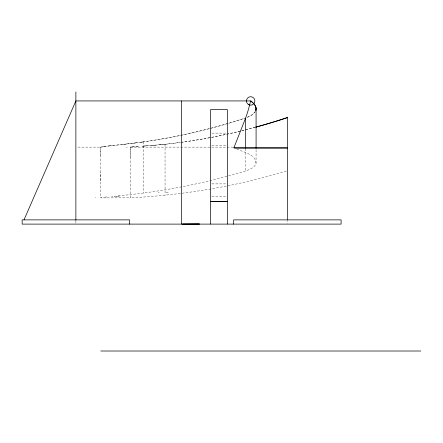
<?xml version="1.0" encoding="UTF-8"?>
<svg xmlns="http://www.w3.org/2000/svg" width="443" height="443" viewBox="0 0 443 443"><rect width="100%" height="100%" fill="white"/><g stroke="black" fill="none" stroke-linecap="round" stroke-linejoin="round"><path stroke-width="0.33" stroke-dasharray="2.21 1.66" d="M100.782 180.965L100.782 172.504M100.782 155.587L100.782 147.126L107.848 146.079M130.364 157.282L130.364 147.126L139.052 146.378L132.285 146.921M118.198 195.85C150.991 192.805 183.574 187.411 215.503 179.31C227.026 175.932 239.093 173.883 250.173 169.137C252.643 167.869 255.401 166.119 256.043 163.218L256.087 148.909M256.043 163.218C255.578 154.026 243.323 152.37 236.867 148.981M255.329 111.608L252.322 114.743L247.172 117.461M255.295 111.547L252.283 114.659L247.161 117.362M286.244 171.015C235.881 186.603 183.535 194.931 130.956 197.838M103.324 146.705L100.816 147.126L77.254 147.126M102.161 197.683L100.81 197.888L130.89 197.844M103.324 146.722L104.26 146.567M104.26 146.578L108.474 146.002M143.061 141.898L143.549 141.832A1201.876 826.477 -90 0 0 244.918 118.131M142.087 142.037L143.549 141.876A1201.709 826.361 -90 0 0 244.918 118.237M142.574 142.009L141.112 142.17M142.087 142.076L136.239 142.812M141.112 142.209L135.265 142.934M135.752 142.912L132.352 143.294M135.265 142.973L132.839 143.239M107.848 146.101L110.152 145.802M108.474 146.024L129.937 143.621M132.839 143.277L129.937 143.587M132.352 143.333L128.974 143.698M110.152 145.825L113.153 145.454M128.974 143.737L127.052 143.92M127.052 143.953L125.147 144.136M113.153 145.481L122.794 144.429M122.794 144.396L125.147 144.169M132.274 146.915L130.369 147.126L130.364 197.888M111.558 196.526L112.971 196.382M163.982 144.313L165.051 144.235A1195.236 821.915 90 0 0 180.451 142.391M162.913 144.424L164.514 144.291M163.445 144.401L161.845 144.529M160.244 144.684L162.382 144.507M161.313 144.579L158.112 144.889M160.244 144.717L158.644 144.839M154.413 145.215L158.644 144.867M157.043 144.983L157.581 144.933M156.512 145.06L154.945 145.171M153.339 145.31L154.945 145.199M152.27 145.398L153.876 145.287M152.807 145.376L149.092 145.653M151.733 145.465L148.577 145.692M149.092 145.675L147.563 145.769M146.533 145.847L148.067 145.753M145.498 145.924L147.048 145.83M146.018 145.908L143.421 146.074M144.977 145.985L142.408 146.146M141.91 146.179L143.421 146.096M100.782 147.126L100.782 197.888M211.826 133.121L227.392 133.121M211.826 145.813L227.392 145.813M130.364 147.126L233.428 147.126M211.826 183.884L227.392 183.884M211.826 196.576L227.392 196.576M287.374 219.34L287.374 223.427M245.555 148.737L245.555 170.987M165.051 144.202L165.051 195.208M143.549 141.832L143.549 193.026M75.875 220.896L75.875 223.466M255.185 127.335A1195.048 821.782 -90 0 1 165.051 144.291M126.36 147.464A89.054 1.174 -4.9 0 1 127.34 147.342M182.223 142.923A89.06 0.604 -3.5 0 1 181.658 142.956M255.19 127.246A1195.236 821.915 90 0 1 182.378 142.131M166.053 192.45A101.657 0.593 -5.3 0 1 168.556 192.212M104.819 197.174A69.019 1.423 -4.1 0 1 108.657 196.709M118.768 196.099A69.152 1.157 -4.6 0 1 114.194 196.371M158.123 192.351A69.152 0.36 -7.1 0 1 159.181 192.218M114.704 196.526A69.019 1.218 -4.5 0 1 119.815 196.022M95.439 197.678A101.657 1.971 -4.2 0 1 95.937 197.462"/><path stroke-width="0.66" d="M256.093 148.228L256.076 107.865L254.515 104.365L250.843 100.932L75.875 100.932L24.077 219.684M287.374 148.15L234.862 148.15L233.904 147.752L245.555 118.176A160.111 147.835 0 0 0 248.678 108.535L250.655 100.932C253.678 102.986 257.128 106.497 255.832 110.49L256.076 107.865M233.904 147.752L287.374 147.752M210.469 201.499L227.392 201.499M210.469 201.643L227.392 201.643M100.782 351.011L420.85 351.011M287.374 117.622L287.374 219.34M245.555 118.176L245.555 148.2M233.655 224.108L233.655 219.878L341.099 219.878L341.099 224.108L22.15 224.108L22.15 219.878L129.594 219.878L129.594 224.108M227.392 224.025L227.392 109.631L210.469 109.631L210.469 224.025M181.624 100.932L181.624 224.108M75.875 91.989L75.875 220.254M287.363 117.655A1195.048 821.782 -90 0 1 255.821 127.163M287.363 117.55A1195.236 821.915 90 0 1 255.821 127.075M199.389 224.02L182.472 224.108L199.389 224.02M248.54 104.598A4.231 4.231 0 0 0 254.886 100.932A4.231 4.231 0 0 0 248.54 97.266A4.231 4.231 0 0 0 248.54 104.598"/></g></svg>
